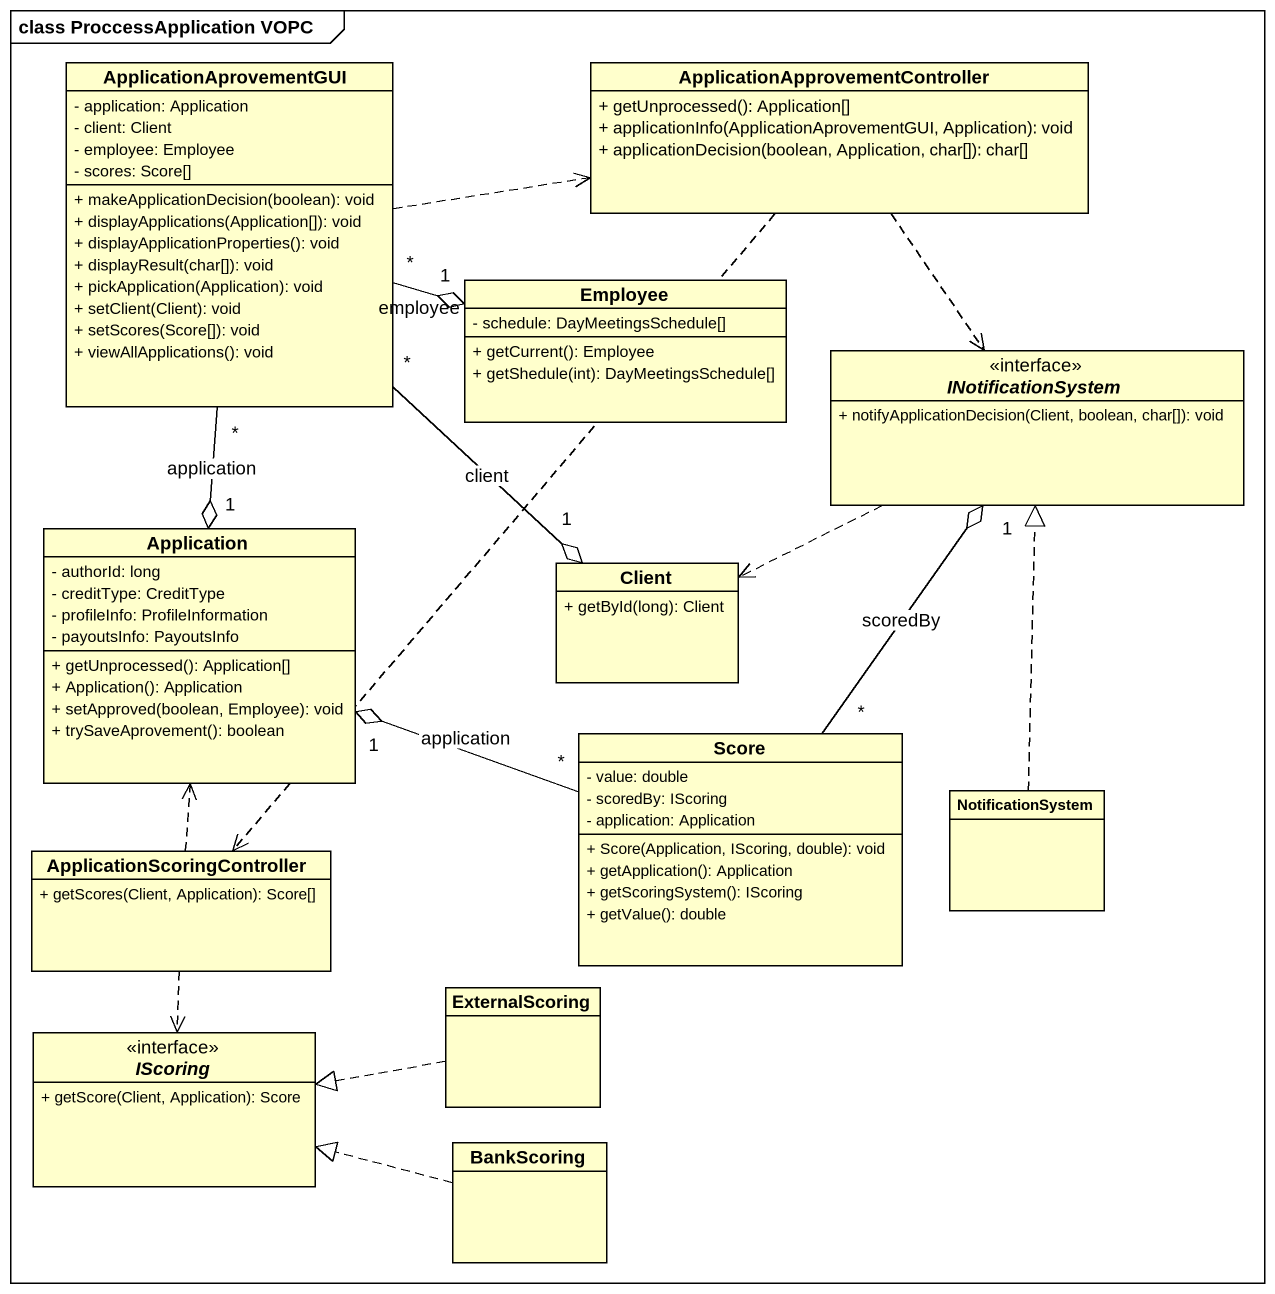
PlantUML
@startuml
mainframe class ProccessApplication VOPC
hide circle
hide empty members
skinparam classAttributeIconSize 0
class ApplicationAprovementGUI {
  - application: Application
  - client: Client
  - employee: Employee
  - scores: Score[]
  + makeApplicationDecision(boolean): void
  + displayApplications(Application[]): void
  + displayApplicationProperties(): void
  + displayResult(char[]): void
  + pickApplication(Application): void
  + setClient(Client): void
  + setScores(Score[]): void
  + viewAllApplications(): void
}
class "ApplicationApprovementController" as ApplicationApprovementContro {
  + getUnprocessed(): Application[]
  + applicationInfo(ApplicationAprovementGUI, Application): void
  + applicationDecision(boolean, Application, char[]): char[]
}
class Employee {
  - schedule: DayMeetingsSchedule[]
  + getCurrent(): Employee
  + getShedule(int): DayMeetingsSchedule[]
}
interface INotificationSystem {
  + notifyApplicationDecision(Client, boolean, char[]): void
}
class Application {
  - authorId: long
  - creditType: CreditType
  - profileInfo: ProfileInformation
  - payoutsInfo: PayoutsInfo
  + getUnprocessed(): Application[]
  + Application(): Application
  + setApproved(boolean, Employee): void
  + trySaveAprovement(): boolean
}
class Client {
  + getById(long): Client
}
class Score {
  - value: double
  - scoredBy: IScoring
  - application: Application
  + Score(Application, IScoring, double): void
  + getApplication(): Application
  + getScoringSystem(): IScoring
  + getValue(): double
}
class NotificationSystem
class ApplicationScoringController {
  + getScores(Client, Application): Score[]
}
interface IScoring {
  + getScore(Client, Application): Score
}
class ExternalScoring
class BankScoring
ApplicationAprovementGUI .right.> ApplicationApprovementContro
ApplicationAprovementGUI "*" -right-o "1" Employee : employee
ApplicationAprovementGUI "*" --o "1" Application : application
ApplicationAprovementGUI "*" --o "1" Client : client
ApplicationApprovementContro ..> INotificationSystem
ApplicationApprovementContro ..> ApplicationScoringController
INotificationSystem .left.> Client
Score "*" -up-o "1" INotificationSystem : scoredBy
Score "*" -left-o "1" Application : application
NotificationSystem .up.|> INotificationSystem
ApplicationScoringController .up.> Application
ApplicationScoringController ..> IScoring
ExternalScoring .left.|> IScoring
BankScoring .left.|> IScoring
@enduml
